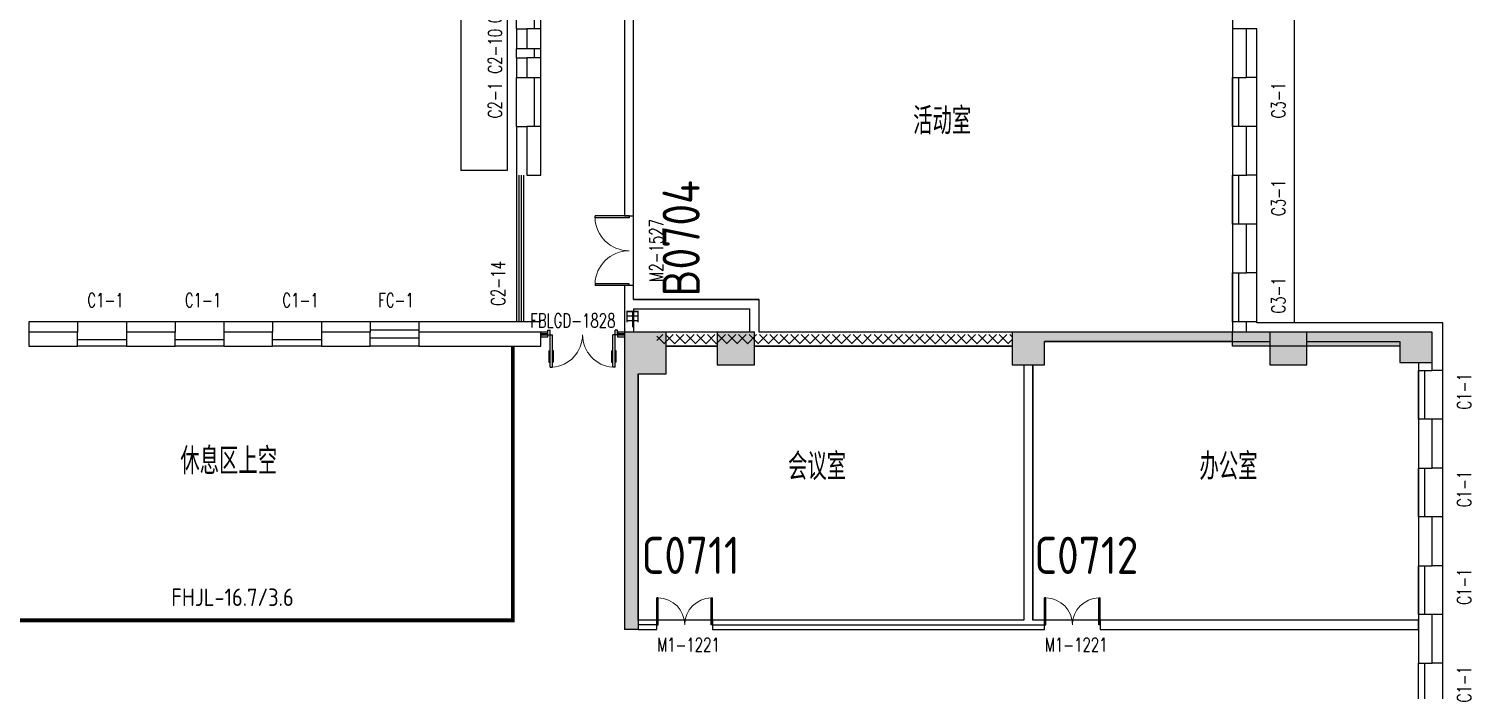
# Model space of a CAD drawing. Extents: x 992195 to 1067992, y 313528 to 416301.
# Drawn here: x 1036931 to 1067992, y 334563 to 348790 of the extents above; entities that cross this region are included whole.
import ezdxf
from ezdxf.enums import TextEntityAlignment as Align

# ---------------------------------------------------------------- set-up
doc = ezdxf.new("R2010")
doc.units = 0
doc.header["$LTSCALE"] = 1000
doc.header["$MEASUREMENT"] = 0
for name, color, linetype in [('body', 30, 'Continuous'), ('name', 1, 'Continuous'), ('RM', 4, 'Continuous'), ('消防', 222, 'Continuous')]:
    doc.layers.add(name, color=color, linetype=linetype)
doc.layers.get('0').freeze()
doc.styles.add('-宋体', font='GBENOR.shx', dxfattribs={"bigfont": 'GBCBIG.shx'})
doc.styles.add('_TCH_WINDOW', font='txt.shx', dxfattribs={"height": 3.5, "bigfont": 'hztxt.shx'})

# ---------------------------------------------------------------- blocks, each defined once
blk = doc.blocks.new('$DorLib2D$00000002')
for p, q in [((-0.5, 0), (-0.5, 0.4875)), ((-0.475, 0.4875), (-0.5, 0.4875)), ((-0.475, 0), (-0.475, 0.4875)), ((0.475, 0), (0.475, 0.4875)), ((0.475, 0.4875), (0.5, 0.4875)), ((0.5, 0), (0.5, 0.4875)), ((-0.5, 0), (-0.475, 0)), ((0.5, 0), (0.475, 0))]:
    blk.add_line(p, q)
at = {"lineweight": 13}
for centre, start, end in [((-0.4875, 0), 0, 88.53072), ((0.4875, 0), 91.46928, 180)]:
    blk.add_arc(centre, 0.4875, start, end, dxfattribs=at)
blk = doc.blocks.new('$WINLIB2D$00000004')
for p, q in [((-0.5, 0.5), (0.5, 0.5)), ((-0.5, 0.241), (0.5, 0.241)), ((-0.5, -0.5), (0.5, -0.5))]:
    blk.add_line(p, q)
blk = doc.blocks.new('$DorLib2D$00000011')
for p, q in [((-0.467, 0.471), (-0.467, -0.062)), ((-0.467, 0.471), (-0.433, 0.471)), ((-0.433, 0.471), (-0.433, 0.004)), ((0.433, 0.471), (0.433, 0.004)), ((0.467, 0.471), (0.433, 0.471)), ((0.467, 0.471), (0.467, -0.062)), ((-0.483, 0.396), (-0.467, 0.396)), ((-0.483, 0.235), (-0.467, 0.235)), ((-0.417, 0.396), (-0.433, 0.396)), ((-0.417, 0.235), (-0.433, 0.235)), ((0.417, 0.396), (0.433, 0.396)), ((0.417, 0.235), (0.433, 0.235)), ((0.483, 0.396), (0.467, 0.396)), ((0.483, 0.235), (0.467, 0.235)), ((-0.5, 0.004), (-0.433, 0.004)), ((-0.5, 0.004), (-0.5, -0.062)), ((0.5, 0.004), (0.433, 0.004)), ((0.5, 0.004), (0.5, -0.062)), ((-0.5, -0.062), (-0.467, -0.062)), ((0.5, -0.062), (0.467, -0.062))]:
    blk.add_line(p, q)
at = {"lineweight": 13}
for p, q in [((-0.483, 0.396), (-0.483, 0.235)), ((-0.417, 0.396), (-0.417, 0.235)), ((0.417, 0.396), (0.417, 0.235)), ((0.483, 0.396), (0.483, 0.235))]:
    blk.add_line(p, q, dxfattribs=at)
for centre, start, end in [((-0.467, 0.004), 0, 85.904), ((0.467, 0.004), 94.096, 180)]:
    blk.add_arc(centre, 0.467, start, end, dxfattribs=at)
blk = doc.blocks.new('$TCHSYS$WIN2D')
for p, q in [((-0.5, 0.5), (0.5, 0.5)), ((0.5, 0.167), (-0.5, 0.167)), ((0.5, -0.167), (-0.5, -0.167)), ((-0.5, -0.5), (0.5, -0.5))]:
    blk.add_line(p, q)

msp = doc.modelspace()

# ---------------------------------------------------------------- hatches: boundary and pattern name
at = {"layer": 'body'}
for points in [[(1049756, 342265), (1049756, 341365), (1050656, 341365), (1050656, 342265)], [(1051756, 342265), (1051756, 341565), (1052556, 341565), (1052556, 342265)], [(1058106, 342265), (1058106, 341564), (1058806, 341564), (1058806, 342265)], [(1058806, 342265), (1058806, 342065), (1062854, 342065), (1062854, 342265)], [(1066456, 341965), (1066456, 342265), (1062854, 342265), (1062854, 341965)], [(1063656, 342264), (1063656, 341564), (1064456, 341564), (1064456, 342264)], [(1066456, 341615), (1067156, 341615), (1067156, 342265), (1066456, 342265)], [(1050056, 341365), (1049756, 341365), (1049756, 335865), (1050056, 335865)]]:
    msp.add_hatch(color=256, dxfattribs=at).paths.add_polyline_path(points)
h = msp.add_hatch(dxfattribs=at)
h.set_pattern_fill('ANSI37', color=256, scale=100, style=0)
h.set_pattern_definition([(45, (715202.26, -51312.49), (-112.2532, 112.2532), []), (135, (715202.26, -51312.49), (-112.2532, -112.2532), [])])
h.paths.add_polyline_path([(1050456, 342217), (1058106, 342217), (1058106, 342017), (1050456, 342017)])

# ---------------------------------------------------------------- linework, layer by layer
for p, q in [((1064181, 356265), (1064181, 342490)), ((1064181, 356265), (1064181, 342490)), ((1049756, 350014), (1049756, 344765)), ((1049956, 344765), (1049956, 350014)), ((1047431, 348790), (1047431, 348365)), ((1047431, 348790), (1047656, 348790)), ((1047656, 348790), (1047656, 348365)), ((1047956, 348790), (1047656, 348790)), ((1047956, 348365), (1047956, 348790)), ((1063154, 348790), (1062854, 348790)), ((1062854, 348790), (1062854, 347740)), ((1063154, 347740), (1063154, 348790)), ((1063379, 348790), (1063154, 348790)), ((1063379, 347740), (1063379, 348790)), ((1047431, 348365), (1047656, 348365)), ((1047656, 348365), (1047956, 348365)), ((1047431, 348165), (1047431, 347740)), ((1047431, 348165), (1047656, 348165)), ((1047656, 348165), (1047656, 347740)), ((1047956, 348165), (1047656, 348165)), ((1047956, 347740), (1047956, 348165)), ((1047431, 347740), (1047656, 347740)), ((1047656, 347740), (1047956, 347740)), ((1062854, 347740), (1063154, 347740)), ((1063379, 347740), (1063154, 347740)), ((1047431, 346690), (1047431, 345640)), ((1047431, 346690), (1047656, 346690)), ((1047956, 346690), (1047656, 346690)), ((1047656, 346690), (1047656, 345640)), ((1047956, 345640), (1047956, 346690)), ((1063154, 346690), (1062854, 346690)), ((1062854, 346690), (1062854, 345640)), ((1063154, 345640), (1063154, 346690)), ((1063379, 346690), (1063154, 346690)), ((1063379, 345640), (1063379, 346690)), ((1047431, 345641), (1047432, 342490)), ((1047481, 345641), (1047482, 342490)), ((1047531, 345641), (1047532, 342490)), ((1047581, 345641), (1047582, 342490)), ((1047656, 345640), (1047956, 345640)), ((1062854, 345640), (1063154, 345640)), ((1063379, 345640), (1063154, 345640)), ((1049956, 344759), (1049956, 345149)), ((1049956, 344759), (1049956, 345149)), ((1049756, 344765), (1049956, 344765)), ((1063154, 344590), (1062854, 344590)), ((1062854, 344590), (1062854, 343540)), ((1063154, 343540), (1063154, 344590)), ((1063379, 344590), (1063154, 344590)), ((1063379, 343540), (1063379, 344590)), ((1062854, 343540), (1063154, 343540)), ((1063379, 343540), (1063154, 343540)), ((1049956, 343265), (1049756, 343265)), ((1049756, 343265), (1049756, 342864)), ((1049956, 342964), (1049956, 343265)), ((1049956, 342964), (1052656, 342964)), ((1052656, 342265), (1052656, 342964)), ((1049756, 342864), (1049756, 342265)), ((1049956, 342764), (1052456, 342764)), ((1049956, 342764), (1049956, 342265)), ((1052456, 342265), (1052456, 342764)), ((1037981, 342490), (1036931, 342490)), ((1036931, 342490), (1036931, 342265)), ((1037981, 342490), (1037981, 342265)), ((1040081, 342490), (1039031, 342490)), ((1039031, 342490), (1039031, 342265)), ((1040081, 342490), (1040081, 342265)), ((1042181, 342490), (1041131, 342490)), ((1041131, 342490), (1041131, 342265)), ((1042181, 342490), (1042181, 342265)), ((1044281, 342490), (1043231, 342490)), ((1043231, 342490), (1043231, 342265)), ((1044281, 342490), (1044281, 342265)), ((1047956, 342490), (1045331, 342490)), ((1045331, 342490), (1045331, 342265)), ((1063154, 342490), (1062854, 342490)), ((1062854, 342490), (1062854, 342265)), ((1063154, 342265), (1063154, 342490)), ((1063379, 342490), (1063154, 342490)), ((1063379, 342465), (1063379, 342490)), ((1067381, 342465), (1063379, 342465)), ((1067381, 341440), (1067381, 342465)), ((1037981, 342265), (1036931, 342265)), ((1036931, 342265), (1036931, 341965)), ((1037981, 341965), (1037981, 342265)), ((1040081, 342265), (1039031, 342265)), ((1039031, 342265), (1039031, 341965)), ((1040081, 341965), (1040081, 342265)), ((1042181, 342265), (1041131, 342265)), ((1041131, 342265), (1041131, 341965)), ((1042181, 341965), (1042181, 342265)), ((1044281, 342265), (1043231, 342265)), ((1043231, 342265), (1043231, 341965)), ((1044281, 341965), (1044281, 342265)), ((1047956, 342265), (1045331, 342265)), ((1045331, 342265), (1045331, 341965)), ((1048106, 342265), (1047956, 342265)), ((1047956, 342265), (1047956, 342165)), ((1047956, 341965), (1047956, 342265)), ((1048106, 342231), (1047956, 342231)), ((1048106, 342198), (1047956, 342198)), ((1047956, 342165), (1048106, 342165)), ((1048106, 342165), (1048106, 342265)), ((1049756, 342265), (1049606, 342265)), ((1049606, 342265), (1049606, 342165)), ((1049756, 342231), (1049606, 342231)), ((1049756, 342198), (1049606, 342198)), ((1049606, 342165), (1049756, 342165)), ((1049756, 342265), (1049756, 341365)), ((1050656, 342265), (1049756, 342265)), ((1050656, 341365), (1050656, 342265)), ((1051756, 342265), (1050656, 342265)), ((1051756, 342265), (1051756, 341565)), ((1052556, 342265), (1051756, 342265)), ((1052556, 341565), (1052556, 342265)), ((1058106, 342265), (1052656, 342265)), ((1058106, 342265), (1058106, 341564)), ((1058806, 342265), (1058106, 342265)), ((1062854, 342265), (1058806, 342265)), ((1062854, 342065), (1058806, 342065)), ((1058806, 341564), (1058806, 342065)), ((1066456, 342265), (1062854, 342265)), ((1062854, 341965), (1062854, 342265)), ((1062854, 342065), (1062854, 342265)), ((1063656, 342264), (1063656, 341564)), ((1064456, 342264), (1063656, 342264)), ((1064456, 341564), (1064456, 342264)), ((1067156, 342265), (1066456, 342265)), ((1067156, 341615), (1067156, 342265)), ((1036931, 341965), (1037981, 341965)), ((1039031, 341965), (1040081, 341965)), ((1041131, 341965), (1042181, 341965)), ((1043231, 341965), (1044281, 341965)), ((1045331, 341965), (1047956, 341965)), ((1051756, 341965), (1050656, 341965)), ((1058106, 341965), (1052556, 341965)), ((1052556, 341965), (1052556, 341965)), ((1066456, 341965), (1062854, 341965)), ((1066456, 341965), (1066456, 341615)), ((1049756, 341365), (1049756, 335865)), ((1050056, 341365), (1050056, 335865)), ((1050056, 341365), (1050656, 341365)), ((1051756, 341565), (1052556, 341565)), ((1058106, 341564), (1058806, 341564)), ((1058356, 341564), (1058356, 336065)), ((1058556, 341564), (1058556, 336065)), ((1063656, 341564), (1064456, 341564)), ((1066456, 341615), (1067156, 341615)), ((1066856, 341615), (1066856, 341440)), ((1066856, 341440), (1067156, 341440)), ((1067156, 341440), (1067156, 341615)), ((1067381, 341440), (1067156, 341440)), ((1067156, 340390), (1066856, 340390)), ((1066856, 340390), (1066856, 339340)), ((1067156, 339340), (1067156, 340390)), ((1067381, 340390), (1067156, 340390)), ((1067381, 339340), (1067381, 340390)), ((1066856, 339340), (1067156, 339340)), ((1067381, 339340), (1067156, 339340)), ((1067156, 338290), (1066856, 338290)), ((1066856, 338290), (1066856, 337240)), ((1067156, 337240), (1067156, 338290)), ((1067381, 338290), (1067156, 338290)), ((1067381, 337240), (1067381, 338290)), ((1066856, 337240), (1067156, 337240)), ((1067381, 337240), (1067156, 337240)), ((1067156, 336190), (1066856, 336190)), ((1066856, 336190), (1066856, 335140)), ((1067156, 335140), (1067156, 336190)), ((1067381, 336190), (1067156, 336190)), ((1067381, 335140), (1067381, 336190)), ((1050056, 335865), (1049756, 335865)), ((1050456, 336065), (1050056, 336065)), ((1050456, 335965), (1050056, 335965)), ((1050056, 335865), (1050456, 335865)), ((1050456, 335865), (1050456, 336065)), ((1058356, 336065), (1051656, 336065)), ((1051656, 336065), (1051656, 335865)), ((1051656, 335965), (1058806, 335965)), ((1051656, 335865), (1058456, 335865)), ((1058456, 335865), (1058806, 335865)), ((1058806, 336065), (1058556, 336065)), ((1058806, 335865), (1058806, 336065)), ((1066856, 336065), (1060006, 336065)), ((1060006, 336065), (1060006, 335865)), ((1060006, 335865), (1066856, 335865)), ((1066856, 335865), (1066856, 336065)), ((1066856, 335140), (1067156, 335140)), ((1067381, 335140), (1067156, 335140))]:
    msp.add_line(p, q, dxfattribs=at)
at = {"layer": 'body', "const_width": 1}
for points in [[(1035656, 336165), (1047256, 336165), (1047256, 341965)], [(1035656, 336215), (1047206, 336215), (1047206, 341965)], [(1035656, 336265), (1047156, 336265), (1047156, 341965)]]:
    msp.add_lwpolyline(points, dxfattribs=at)
at = {"layer": 'RM'}
for points in [[(1049956, 350014), (1050456, 350014), (1050456, 350514), (1058106, 350514), (1058106, 350014), (1058806, 350014), (1058806, 350514), (1062431, 350515), (1062431, 350014), (1062854, 350014), (1062854, 342265), (1052656, 342265), (1052656, 342964), (1049956, 342964)], [(1058556, 341564), (1058806, 341564), (1058806, 342065), (1063656, 342065), (1063656, 341564), (1064456, 341564), (1064456, 342065), (1066456, 342065), (1066456, 341615), (1066856, 341615), (1066856, 336065), (1058556, 336065)], [(1050056, 341365), (1050656, 341365), (1050656, 341965), (1051756, 341965), (1051756, 341565), (1052556, 341565), (1052556, 341965), (1058106, 341965), (1058106, 341564), (1058356, 341564), (1058356, 336065), (1050056, 336065)]]:
    msp.add_lwpolyline(points, close=True, dxfattribs=at)
at = {"layer": '消防'}
for p, q in [((1046231, 380190), (1046231, 345740)), ((1047231, 380190), (1047231, 345740)), ((1047231, 345740), (1046231, 345740))]:
    msp.add_line(p, q, dxfattribs=at)
at = {"layer": '消防', "const_width": 80}
msp.add_lwpolyline([(1035656, 336065), (1047356, 336065), (1047356, 341965)], dxfattribs=at)

# ---------------------------------------------------------------- block references
at = {"layer": 'body'}
ref = msp.add_blockref('$WINLIB2D$00000004', (1047694, 349315), dxfattribs=dict(at, xscale=-1050, yscale=525, zscale=-1050, rotation=269.9999999999746))
ref.add_attrib('A', "C2-1'", (1047119, 348912), dxfattribs={"height": 297.5, "rotation": 90, "style": '_TCH_WINDOW', "width": 0.705882})
ref = msp.add_blockref('$WINLIB2D$00000004', (1047694, 348265), dxfattribs=dict(at, xscale=-200, yscale=525, zscale=-200, rotation=269.9999999999746))
ref.add_attrib('A', 'C2-10', (1047120, 347827), dxfattribs={"height": 297.5, "rotation": 90, "style": '_TCH_WINDOW', "width": 0.705882})
ref = msp.add_blockref('$WINLIB2D$00000004', (1047694, 347215), dxfattribs=dict(at, xscale=-1050, yscale=525, zscale=-1050, rotation=269.9999999999746))
ref.add_attrib('A', 'C2-1', (1047119, 346865), dxfattribs={"height": 297.5, "rotation": 90, "style": '_TCH_WINDOW', "width": 0.705882})
ref = msp.add_blockref('$WINLIB2D$00000004', (1063116, 347215), dxfattribs=dict(at, xscale=1050, yscale=525, zscale=1050, rotation=90))
ref.add_attrib('A', 'C3-1', (1063990, 346865), dxfattribs={"height": 297.5, "rotation": 90, "style": '_TCH_WINDOW', "width": 0.705882})
ref = msp.add_blockref('$WINLIB2D$00000004', (1063116, 345115), dxfattribs=dict(at, xscale=1050, yscale=525, zscale=1050, rotation=90))
ref.add_attrib('A', 'C3-1', (1063990, 344765), dxfattribs={"height": 297.5, "rotation": 90, "style": '_TCH_WINDOW', "width": 0.705882})
ref = msp.add_blockref('$DorLib2D$00000002', (1049856, 344015), dxfattribs=dict(at, xscale=-1500, yscale=1500, zscale=1500, rotation=90.00000000001782))
ref.add_attrib('A', 'M2-1527', (1050592, 343350), dxfattribs={"height": 297.5, "rotation": 90, "style": '_TCH_WINDOW', "width": 0.705882})
ref = msp.add_blockref('$WINLIB2D$00000004', (1063116, 343015), dxfattribs=dict(at, xscale=1050, yscale=525, zscale=1050, rotation=90))
ref.add_attrib('A', 'C3-1', (1063990, 342665), dxfattribs={"height": 297.5, "rotation": 90, "style": '_TCH_WINDOW', "width": 0.705882})
ref = msp.add_blockref('$WINLIB2D$00000004', (1038506, 342227), dxfattribs=dict(at, xscale=1050, yscale=525, zscale=1050, rotation=179.9999999999921))
ref.add_attrib('A', 'C1-1', (1038191, 342803), dxfattribs={"height": 297.5, "rotation": 360, "style": '_TCH_WINDOW', "width": 0.705882})
ref = msp.add_blockref('$WINLIB2D$00000004', (1040606, 342227), dxfattribs=dict(at, xscale=1050, yscale=525, zscale=1050, rotation=179.9999999999921))
ref.add_attrib('A', 'C1-1', (1040291, 342803), dxfattribs={"height": 297.5, "rotation": 360, "style": '_TCH_WINDOW', "width": 0.705882})
ref = msp.add_blockref('$WINLIB2D$00000004', (1042706, 342227), dxfattribs=dict(at, xscale=1050, yscale=525, zscale=1050, rotation=179.9999999999921))
ref.add_attrib('A', 'C1-1', (1042391, 342803), dxfattribs={"height": 297.5, "rotation": 360, "style": '_TCH_WINDOW', "width": 0.705882})
ref = msp.add_blockref('$TCHSYS$WIN2D', (1044806, 342227), dxfattribs=dict(at, xscale=1050, yscale=525, zscale=1050, rotation=179.9999999999921))
ref.add_attrib('A', 'FC-1', (1044456, 342803), dxfattribs={"height": 297.5, "rotation": 360, "style": '_TCH_WINDOW', "width": 0.705882})
at = {"layer": 'body', "xscale": -1500, "yscale": 1500, "zscale": -1500, "rotation": 179.9999999999666}
msp.add_blockref('$DorLib2D$00000011', (1048856, 342215), dxfattribs=at)
at = {"layer": 'body'}
ref = msp.add_blockref('$WINLIB2D$00000004', (1067119, 340915), dxfattribs=dict(at, xscale=1050, yscale=525, zscale=1050, rotation=90))
ref.add_attrib('A', 'C1-1', (1067992, 340600), dxfattribs={"height": 297.5, "rotation": 90, "style": '_TCH_WINDOW', "width": 0.705882})
ref = msp.add_blockref('$WINLIB2D$00000004', (1067119, 338815), dxfattribs=dict(at, xscale=1050, yscale=525, zscale=1050, rotation=90))
ref.add_attrib('A', 'C1-1', (1067992, 338500), dxfattribs={"height": 297.5, "rotation": 90, "style": '_TCH_WINDOW', "width": 0.705882})
ref = msp.add_blockref('$WINLIB2D$00000004', (1067119, 336715), dxfattribs=dict(at, xscale=1050, yscale=525, zscale=1050, rotation=90))
ref.add_attrib('A', 'C1-1', (1067992, 336400), dxfattribs={"height": 297.5, "rotation": 90, "style": '_TCH_WINDOW', "width": 0.705882})
ref = msp.add_blockref('$DorLib2D$00000002', (1051056, 335965), dxfattribs=dict(at, xscale=-1200, yscale=-1200, zscale=-1200, rotation=180))
ref.add_attrib('A', 'M1-1221', (1050461, 335391), dxfattribs={"height": 297.5, "style": '_TCH_WINDOW', "width": 0.705882})
ref = msp.add_blockref('$DorLib2D$00000002', (1059406, 335965), dxfattribs=dict(at, xscale=1200, yscale=-1200, zscale=1200, rotation=180))
ref.add_attrib('A', 'M1-1221', (1058811, 335391), dxfattribs={"height": 297.5, "style": '_TCH_WINDOW', "width": 0.705882})
ref = msp.add_blockref('$WINLIB2D$00000004', (1067119, 334615), dxfattribs=dict(at, xscale=1050, yscale=525, zscale=1050, rotation=90))
ref.add_attrib('A', 'C1-1', (1067992, 334300), dxfattribs={"height": 297.5, "rotation": 90, "style": '_TCH_WINDOW', "width": 0.705882})

# ---------------------------------------------------------------- texts
at = {"layer": 'body', "style": '_TCH_WINDOW', "width": 0.705882}
for s, rotation, p in [('C2-14', 90, (1047188, 342830)), ('FBLGD-1828', 360, (1047728, 342365))]:
    msp.add_text(s, height=297.5, rotation=rotation, dxfattribs=at).set_placement(p)
at = {"layer": 'body', "style": '_TCH_WINDOW'}
msp.add_text('甲', height=350, rotation=360, dxfattribs=at).set_placement((1049758, 342365))
at = {"layer": 'name', "style": '-宋体'}
for s, p in [('活动室', (1055976, 346520)), ('休息区上空', (1040194, 339203)), ('会议室', (1053281, 339086)), ('办公室', (1062142, 339086))]:
    msp.add_text(s, height=578.7, dxfattribs=at).set_placement(p)
msp.add_text('B0704', height=800, rotation=90, dxfattribs=at).set_placement((1050579, 343032), align=Align.TOP_LEFT)
for s, p in [('C0711', (1050126, 337863)), ('C0712', (1058586, 337863))]:
    msp.add_text(s, height=800, dxfattribs=at).set_placement(p, align=Align.TOP_LEFT)
at = {"layer": '消防', "style": '-宋体'}
msp.add_text('FHJL-16.7/3.6', height=375, dxfattribs=at).set_placement((1039999, 336374))

doc.saveas('drawing.dxf')
